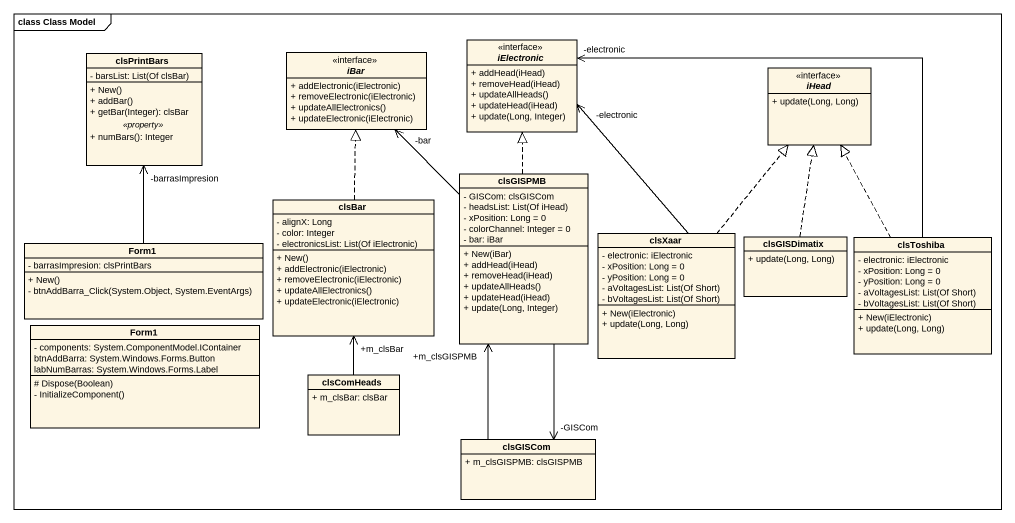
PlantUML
@startuml
mainframe class Class Model
hide circle
hide empty members
skinparam classAttributeIconSize 0
interface iElectronic <<interface>> {
  + addHead(iHead)
  + removeHead(iHead)
  + updateAllHeads()
  + updateHead(iHead)
  + update(Long, Integer)
}
class clsPrintBars {
  {field} - barsList: List(Of clsBar)
  --
  + New()
  + addBar()
  + getBar(Integer): clsBar
  .. <<property>> ..
  + numBars(): Integer
}
interface iBar <<interface>> {
  + addElectronic(iElectronic)
  + removeElectronic(iElectronic)
  + updateAllElectronics()
  + updateElectronic(iElectronic)
}
interface iHead <<interface>> {
  + update(Long, Long)
}
class clsBar {
  - alignX: Long
  - color: Integer
  {field} - electronicsList: List(Of iElectronic)
  + New()
  + addElectronic(iElectronic)
  + removeElectronic(iElectronic)
  + updateAllElectronics()
  + updateElectronic(iElectronic)
}
class clsGISPMB {
  - GISCom: clsGISCom
  {field} - headsList: List(Of iHead)
  - xPosition: Long = 0
  - colorChannel: Integer = 0
  - bar: iBar
  + New(iBar)
  + addHead(iHead)
  + removeHead(iHead)
  + updateAllHeads()
  + updateHead(iHead)
  + update(Long, Integer)
}
class Form1 {
  - barrasImpresion: clsPrintBars
  + New()
  - btnAddBarra_Click(System.Object, System.EventArgs)
}
class clsXaar {
  - electronic: iElectronic
  - xPosition: Long = 0
  - yPosition: Long = 0
  {field} - aVoltagesList: List(Of Short)
  {field} - bVoltagesList: List(Of Short)
  + New(iElectronic)
  + update(Long, Long)
}
class clsGISDimatix {
  + update(Long, Long)
}
class clsToshiba {
  - electronic: iElectronic
  - xPosition: Long = 0
  - yPosition: Long = 0
  {field} - aVoltagesList: List(Of Short)
  {field} - bVoltagesList: List(Of Short)
  + New(iElectronic)
  + update(Long, Long)
}
class "Form1" as Form1_2 {
  - components: System.ComponentModel.IContainer
  btnAddBarra: System.Windows.Forms.Button
  labNumBarras: System.Windows.Forms.Label
  # Dispose(Boolean)
  - InitializeComponent()
}
class clsComHeads {
  + m_clsBar: clsBar
}
class clsGISCom {
  + m_clsGISPMB: clsGISPMB
}
clsBar .up.|> iBar
clsGISPMB .up.|> iElectronic
clsGISPMB -up-> "-bar" iBar
clsGISPMB --> "-GISCom" clsGISCom
Form1 -up-> "-barrasImpresion" clsPrintBars
clsXaar -up-> "-electronic" iElectronic
clsXaar .up.|> iHead
clsGISDimatix .up.|> iHead
clsToshiba -left-> "-electronic" iElectronic
clsToshiba .up.|> iHead
clsComHeads -up-> "+m_clsBar" clsBar
clsGISCom -up-> "+m_clsGISPMB" clsGISPMB
@enduml
